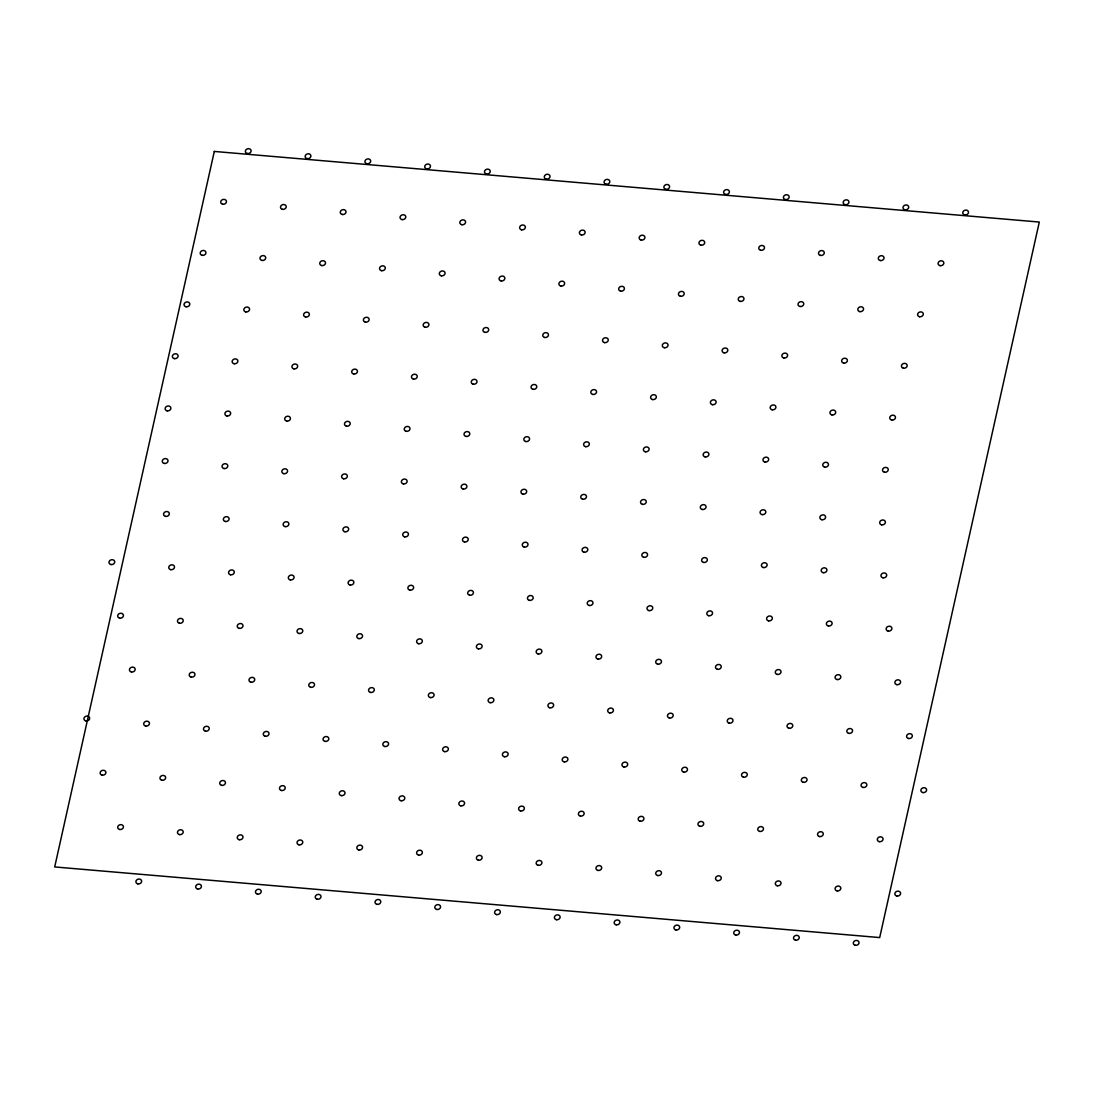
<?xml version="1.0" encoding="UTF-8"?>
<svg xmlns="http://www.w3.org/2000/svg" width="1094" height="1094" viewBox="0 0 1094 1094"><rect width="100%" height="100%" fill="white"/><g stroke="black" fill="none" stroke-linecap="round" stroke-linejoin="round"><path stroke-width="1.5" d="M214.301 151.437L54.7 866.94L879.699 937.572L1039.3 222.055L214.301 151.437M855.276 945.284A2.913 2.42 -15.3 0 0 858.981 942.153A2.913 2.42 -15.3 0 0 854.25 941.223A2.913 2.42 -15.3 0 0 855.276 945.284M795.502 940.17A2.913 2.42 -15.3 0 0 799.194 937.038A2.913 2.42 -15.3 0 0 794.463 936.108A2.913 2.42 -15.3 0 0 795.502 940.17M735.715 935.055A2.913 2.42 -15.3 0 0 739.421 931.924A2.913 2.42 -15.3 0 0 734.676 930.98A2.913 2.42 -15.3 0 0 735.715 935.055M675.928 929.941A2.913 2.42 -15.3 0 0 679.634 926.809A2.913 2.42 -15.3 0 0 674.902 925.866A2.913 2.42 -15.3 0 0 675.928 929.941M616.154 924.813A2.913 2.42 -15.3 0 0 619.847 921.681A2.913 2.42 -15.3 0 0 615.115 920.751A2.913 2.42 -15.3 0 0 616.154 924.813M556.367 919.698A2.913 2.42 -15.3 0 0 560.073 916.567A2.913 2.42 -15.3 0 0 555.328 915.637A2.913 2.42 -15.3 0 0 556.367 919.698M496.58 914.584A2.913 2.42 -15.3 0 0 500.286 911.452A2.913 2.42 -15.3 0 0 495.555 910.509A2.913 2.42 -15.3 0 0 496.58 914.584M436.807 909.47A2.913 2.42 -15.3 0 0 440.513 906.338A2.913 2.42 -15.3 0 0 435.768 905.394A2.913 2.42 -15.3 0 0 436.807 909.47M377.02 904.355A2.913 2.42 -15.3 0 0 380.726 901.21A2.913 2.42 -15.3 0 0 375.98 900.28A2.913 2.42 -15.3 0 0 377.02 904.355M317.233 899.227A2.913 2.42 -15.3 0 0 320.939 896.095A2.913 2.42 -15.3 0 0 316.207 895.152A2.913 2.42 -15.3 0 0 317.233 899.227M257.459 894.113A2.913 2.42 -15.3 0 0 261.165 890.981A2.913 2.42 -15.3 0 0 256.42 890.037A2.913 2.42 -15.3 0 0 257.459 894.113M197.672 888.998A2.913 2.42 -15.3 0 0 201.378 885.866A2.913 2.42 -15.3 0 0 196.647 884.923A2.913 2.42 -15.3 0 0 197.672 888.998M137.885 883.884A2.913 2.42 -15.3 0 0 141.591 880.752A2.913 2.42 -15.3 0 0 136.859 879.808A2.913 2.42 -15.3 0 0 137.885 883.884M896.848 896.013A2.913 2.42 -15.3 0 0 900.553 892.882A2.913 2.42 -15.3 0 0 895.808 891.938A2.913 2.42 -15.3 0 0 896.848 896.013M837.06 890.885A2.913 2.42 -15.3 0 0 840.766 887.754A2.913 2.42 -15.3 0 0 836.035 886.824A2.913 2.42 -15.3 0 0 837.06 890.885M777.287 885.771A2.913 2.42 -15.3 0 0 780.979 882.639A2.913 2.42 -15.3 0 0 776.248 881.709A2.913 2.42 -15.3 0 0 777.287 885.771M717.5 880.656A2.913 2.42 -15.3 0 0 721.206 877.525A2.913 2.42 -15.3 0 0 716.461 876.581A2.913 2.42 -15.3 0 0 717.5 880.656M657.713 875.542A2.913 2.42 -15.3 0 0 661.419 872.41A2.913 2.42 -15.3 0 0 656.687 871.467A2.913 2.42 -15.3 0 0 657.713 875.542M597.939 870.427A2.913 2.42 -15.3 0 0 601.645 867.282A2.913 2.42 -15.3 0 0 596.9 866.352A2.913 2.42 -15.3 0 0 597.939 870.427M538.152 865.299A2.913 2.42 -15.3 0 0 541.858 862.168A2.913 2.42 -15.3 0 0 537.113 861.238A2.913 2.42 -15.3 0 0 538.152 865.299M478.365 860.185A2.913 2.42 -15.3 0 0 482.071 857.053A2.913 2.42 -15.3 0 0 477.34 856.11A2.913 2.42 -15.3 0 0 478.365 860.185M418.592 855.07A2.913 2.42 -15.3 0 0 422.298 851.939A2.913 2.42 -15.3 0 0 417.552 850.995A2.913 2.42 -15.3 0 0 418.592 855.07M358.805 849.956A2.913 2.42 -15.3 0 0 362.511 846.824A2.913 2.42 -15.3 0 0 357.779 845.881A2.913 2.42 -15.3 0 0 358.805 849.956M299.018 844.828A2.913 2.42 -15.3 0 0 302.723 841.696A2.913 2.42 -15.3 0 0 297.992 840.766A2.913 2.42 -15.3 0 0 299.018 844.828M239.244 839.713A2.913 2.42 -15.3 0 0 242.95 836.582A2.913 2.42 -15.3 0 0 238.205 835.638A2.913 2.42 -15.3 0 0 239.244 839.713M179.457 834.599A2.913 2.42 -15.3 0 0 183.163 831.467A2.913 2.42 -15.3 0 0 178.431 830.524A2.913 2.42 -15.3 0 0 179.457 834.599M119.684 829.484A2.913 2.42 -15.3 0 0 123.376 826.353A2.913 2.42 -15.3 0 0 118.644 825.409A2.913 2.42 -15.3 0 0 119.684 829.484M879.303 841.669A2.913 2.42 -15.3 0 0 883.008 838.537A2.913 2.42 -15.3 0 0 878.263 837.594A2.913 2.42 -15.3 0 0 879.303 841.669M819.515 836.554A2.913 2.42 -15.3 0 0 823.221 833.423A2.913 2.42 -15.3 0 0 818.49 832.479A2.913 2.42 -15.3 0 0 819.515 836.554M759.742 831.44A2.913 2.42 -15.3 0 0 763.434 828.308A2.913 2.42 -15.3 0 0 758.703 827.365A2.913 2.42 -15.3 0 0 759.742 831.44M699.955 826.312A2.913 2.42 -15.3 0 0 703.661 823.18A2.913 2.42 -15.3 0 0 698.916 822.25A2.913 2.42 -15.3 0 0 699.955 826.312M640.168 821.197A2.913 2.42 -15.3 0 0 643.874 818.066A2.913 2.42 -15.3 0 0 639.142 817.122A2.913 2.42 -15.3 0 0 640.168 821.197M580.394 816.083A2.913 2.42 -15.3 0 0 584.1 812.951A2.913 2.42 -15.3 0 0 579.355 812.008A2.913 2.42 -15.3 0 0 580.394 816.083M520.607 810.969A2.913 2.42 -15.3 0 0 524.313 807.837A2.913 2.42 -15.3 0 0 519.568 806.893A2.913 2.42 -15.3 0 0 520.607 810.969M460.82 805.84A2.913 2.42 -15.3 0 0 464.526 802.709A2.913 2.42 -15.3 0 0 459.795 801.779A2.913 2.42 -15.3 0 0 460.82 805.84M401.047 800.726A2.913 2.42 -15.3 0 0 404.753 797.594A2.913 2.42 -15.3 0 0 400.007 796.651A2.913 2.42 -15.3 0 0 401.047 800.726M341.26 795.611A2.913 2.42 -15.3 0 0 344.966 792.48A2.913 2.42 -15.3 0 0 340.234 791.536A2.913 2.42 -15.3 0 0 341.26 795.611M281.486 790.497A2.913 2.42 -15.3 0 0 285.178 787.365A2.913 2.42 -15.3 0 0 280.447 786.422A2.913 2.42 -15.3 0 0 281.486 790.497M221.699 785.369A2.913 2.42 -15.3 0 0 225.405 782.237A2.913 2.42 -15.3 0 0 220.66 781.307A2.913 2.42 -15.3 0 0 221.699 785.369M161.912 780.254A2.913 2.42 -15.3 0 0 165.618 777.123A2.913 2.42 -15.3 0 0 160.886 776.193A2.913 2.42 -15.3 0 0 161.912 780.254M102.139 775.14A2.913 2.42 -15.3 0 0 105.844 772.008A2.913 2.42 -15.3 0 0 101.099 771.065A2.913 2.42 -15.3 0 0 102.139 775.14M922.857 792.562A2.913 2.42 -15.3 0 0 926.563 789.43A2.913 2.42 -15.3 0 0 921.832 788.487A2.913 2.42 -15.3 0 0 922.857 792.562M863.084 787.448A2.913 2.42 -15.3 0 0 866.79 784.316A2.913 2.42 -15.3 0 0 862.045 783.372A2.913 2.42 -15.3 0 0 863.084 787.448M803.297 782.319A2.913 2.42 -15.3 0 0 807.003 779.188A2.913 2.42 -15.3 0 0 802.258 778.258A2.913 2.42 -15.3 0 0 803.297 782.319M743.51 777.205A2.913 2.42 -15.3 0 0 747.216 774.073A2.913 2.42 -15.3 0 0 742.484 773.13A2.913 2.42 -15.3 0 0 743.51 777.205M683.736 772.091A2.913 2.42 -15.3 0 0 687.442 768.959A2.913 2.42 -15.3 0 0 682.697 768.015A2.913 2.42 -15.3 0 0 683.736 772.091M623.949 766.976A2.913 2.42 -15.3 0 0 627.655 763.844A2.913 2.42 -15.3 0 0 622.91 762.901A2.913 2.42 -15.3 0 0 623.949 766.976M564.162 761.848A2.913 2.42 -15.3 0 0 567.868 758.716A2.913 2.42 -15.3 0 0 563.136 757.786A2.913 2.42 -15.3 0 0 564.162 761.848M504.389 756.733A2.913 2.42 -15.3 0 0 508.095 753.602A2.913 2.42 -15.3 0 0 503.349 752.672A2.913 2.42 -15.3 0 0 504.389 756.733M444.602 751.619A2.913 2.42 -15.3 0 0 448.308 748.487A2.913 2.42 -15.3 0 0 443.576 747.544A2.913 2.42 -15.3 0 0 444.602 751.619M384.828 746.505A2.913 2.42 -15.3 0 0 388.52 743.373A2.913 2.42 -15.3 0 0 383.789 742.429A2.913 2.42 -15.3 0 0 384.828 746.505M325.041 741.39A2.913 2.42 -15.3 0 0 328.747 738.245A2.913 2.42 -15.3 0 0 324.002 737.315A2.913 2.42 -15.3 0 0 325.041 741.39M265.254 736.262A2.913 2.42 -15.3 0 0 268.96 733.13A2.913 2.42 -15.3 0 0 264.228 732.201A2.913 2.42 -15.3 0 0 265.254 736.262M205.481 731.148A2.913 2.42 -15.3 0 0 209.186 728.016A2.913 2.42 -15.3 0 0 204.441 727.072A2.913 2.42 -15.3 0 0 205.481 731.148M145.693 726.033A2.913 2.42 -15.3 0 0 149.399 722.902A2.913 2.42 -15.3 0 0 144.654 721.958A2.913 2.42 -15.3 0 0 145.693 726.033M85.906 720.919A2.913 2.42 -15.3 0 0 89.612 717.787A2.913 2.42 -15.3 0 0 84.881 716.844A2.913 2.42 -15.3 0 0 85.906 720.919M908.581 738.505A2.913 2.42 -15.3 0 0 912.287 735.373A2.913 2.42 -15.3 0 0 907.555 734.43A2.913 2.42 -15.3 0 0 908.581 738.505M848.807 733.377A2.913 2.42 -15.3 0 0 852.513 730.245A2.913 2.42 -15.3 0 0 847.768 729.315A2.913 2.42 -15.3 0 0 848.807 733.377M789.02 728.262A2.913 2.42 -15.3 0 0 792.726 725.131A2.913 2.42 -15.3 0 0 787.981 724.201A2.913 2.42 -15.3 0 0 789.02 728.262M729.233 723.148A2.913 2.42 -15.3 0 0 732.939 720.016A2.913 2.42 -15.3 0 0 728.207 719.073A2.913 2.42 -15.3 0 0 729.233 723.148M669.46 718.033A2.913 2.42 -15.3 0 0 673.166 714.902A2.913 2.42 -15.3 0 0 668.42 713.958A2.913 2.42 -15.3 0 0 669.46 718.033M609.673 712.905A2.913 2.42 -15.3 0 0 613.378 709.774A2.913 2.42 -15.3 0 0 608.647 708.844A2.913 2.42 -15.3 0 0 609.673 712.905M549.885 707.791A2.913 2.42 -15.3 0 0 553.591 704.659A2.913 2.42 -15.3 0 0 548.86 703.729A2.913 2.42 -15.3 0 0 549.885 707.791M490.112 702.676A2.913 2.42 -15.3 0 0 493.818 699.545A2.913 2.42 -15.3 0 0 489.073 698.601A2.913 2.42 -15.3 0 0 490.112 702.676M430.325 697.562A2.913 2.42 -15.3 0 0 434.031 694.43A2.913 2.42 -15.3 0 0 429.299 693.487A2.913 2.42 -15.3 0 0 430.325 697.562M370.551 692.447A2.913 2.42 -15.3 0 0 374.257 689.316A2.913 2.42 -15.3 0 0 369.512 688.372A2.913 2.42 -15.3 0 0 370.551 692.447M310.764 687.319A2.913 2.42 -15.3 0 0 314.47 684.188A2.913 2.42 -15.3 0 0 309.725 683.258A2.913 2.42 -15.3 0 0 310.764 687.319M250.977 682.205A2.913 2.42 -15.3 0 0 254.683 679.073A2.913 2.42 -15.3 0 0 249.952 678.13A2.913 2.42 -15.3 0 0 250.977 682.205M191.204 677.09A2.913 2.42 -15.3 0 0 194.91 673.959A2.913 2.42 -15.3 0 0 190.165 673.015A2.913 2.42 -15.3 0 0 191.204 677.09M131.417 671.976A2.913 2.42 -15.3 0 0 135.123 668.844A2.913 2.42 -15.3 0 0 130.391 667.901A2.913 2.42 -15.3 0 0 131.417 671.976M896.834 684.653A2.913 2.42 -15.3 0 0 900.54 681.521A2.913 2.42 -15.3 0 0 895.808 680.591A2.913 2.42 -15.3 0 0 896.834 684.653M837.06 679.538A2.913 2.42 -15.3 0 0 840.766 676.407A2.913 2.42 -15.3 0 0 836.021 675.463A2.913 2.42 -15.3 0 0 837.06 679.538M777.273 674.424A2.913 2.42 -15.3 0 0 780.979 671.292A2.913 2.42 -15.3 0 0 776.248 670.348A2.913 2.42 -15.3 0 0 777.273 674.424M717.486 669.309A2.913 2.42 -15.3 0 0 721.192 666.178A2.913 2.42 -15.3 0 0 716.461 665.234A2.913 2.42 -15.3 0 0 717.486 669.309M657.713 664.181A2.913 2.42 -15.3 0 0 661.419 661.049A2.913 2.42 -15.3 0 0 656.673 660.12A2.913 2.42 -15.3 0 0 657.713 664.181M597.926 659.067A2.913 2.42 -15.3 0 0 601.632 655.935A2.913 2.42 -15.3 0 0 596.9 654.991A2.913 2.42 -15.3 0 0 597.926 659.067M538.152 653.952A2.913 2.42 -15.3 0 0 541.845 650.821A2.913 2.42 -15.3 0 0 537.113 649.877A2.913 2.42 -15.3 0 0 538.152 653.952M478.365 648.838A2.913 2.42 -15.3 0 0 482.071 645.706A2.913 2.42 -15.3 0 0 477.326 644.763A2.913 2.42 -15.3 0 0 478.365 648.838M418.578 643.71A2.913 2.42 -15.3 0 0 422.284 640.578A2.913 2.42 -15.3 0 0 417.552 639.648A2.913 2.42 -15.3 0 0 418.578 643.71M358.791 638.595A2.913 2.42 -15.3 0 0 362.497 635.464A2.913 2.42 -15.3 0 0 357.765 634.52A2.913 2.42 -15.3 0 0 358.791 638.595M299.018 633.481A2.913 2.42 -15.3 0 0 302.723 630.349A2.913 2.42 -15.3 0 0 297.978 629.406A2.913 2.42 -15.3 0 0 299.018 633.481M239.23 628.366A2.913 2.42 -15.3 0 0 242.936 625.235A2.913 2.42 -15.3 0 0 238.205 624.291A2.913 2.42 -15.3 0 0 239.23 628.366M179.443 623.238A2.913 2.42 -15.3 0 0 183.163 620.107A2.913 2.42 -15.3 0 0 178.418 619.177A2.913 2.42 -15.3 0 0 179.443 623.238M119.67 618.124A2.913 2.42 -15.3 0 0 123.376 614.992A2.913 2.42 -15.3 0 0 118.631 614.049A2.913 2.42 -15.3 0 0 119.67 618.124M888.137 631.074A2.913 2.42 -15.3 0 0 891.842 627.942A2.913 2.42 -15.3 0 0 887.111 626.999A2.913 2.42 -15.3 0 0 888.137 631.074M828.363 625.959A2.913 2.42 -15.3 0 0 832.069 622.828A2.913 2.42 -15.3 0 0 827.324 621.884A2.913 2.42 -15.3 0 0 828.363 625.959M768.576 620.845A2.913 2.42 -15.3 0 0 772.282 617.7A2.913 2.42 -15.3 0 0 767.537 616.77A2.913 2.42 -15.3 0 0 768.576 620.845M708.789 615.717A2.913 2.42 -15.3 0 0 712.495 612.585A2.913 2.42 -15.3 0 0 707.763 611.655A2.913 2.42 -15.3 0 0 708.789 615.717M649.015 610.602A2.913 2.42 -15.3 0 0 652.721 607.471A2.913 2.42 -15.3 0 0 647.976 606.527A2.913 2.42 -15.3 0 0 649.015 610.602M589.228 605.488A2.913 2.42 -15.3 0 0 592.934 602.356A2.913 2.42 -15.3 0 0 588.203 601.413A2.913 2.42 -15.3 0 0 589.228 605.488M529.441 600.374A2.913 2.42 -15.3 0 0 533.147 597.242A2.913 2.42 -15.3 0 0 528.416 596.298A2.913 2.42 -15.3 0 0 529.441 600.374M469.668 595.245A2.913 2.42 -15.3 0 0 473.374 592.114A2.913 2.42 -15.3 0 0 468.629 591.184A2.913 2.42 -15.3 0 0 469.668 595.245M409.881 590.131A2.913 2.42 -15.3 0 0 413.587 586.999A2.913 2.42 -15.3 0 0 408.841 586.056A2.913 2.42 -15.3 0 0 409.881 590.131M350.094 585.016A2.913 2.42 -15.3 0 0 353.8 581.885A2.913 2.42 -15.3 0 0 349.068 580.941A2.913 2.42 -15.3 0 0 350.094 585.016M290.32 579.902A2.913 2.42 -15.3 0 0 294.026 576.77A2.913 2.42 -15.3 0 0 289.281 575.827A2.913 2.42 -15.3 0 0 290.32 579.902M230.533 574.774A2.913 2.42 -15.3 0 0 234.239 571.642A2.913 2.42 -15.3 0 0 229.508 570.712A2.913 2.42 -15.3 0 0 230.533 574.774M170.746 569.659A2.913 2.42 -15.3 0 0 174.452 566.528A2.913 2.42 -15.3 0 0 169.72 565.584A2.913 2.42 -15.3 0 0 170.746 569.659M110.973 564.545A2.913 2.42 -15.3 0 0 114.679 561.413A2.913 2.42 -15.3 0 0 109.933 560.47A2.913 2.42 -15.3 0 0 110.973 564.545M882.954 577.796A2.913 2.42 -15.3 0 0 886.646 574.665A2.913 2.42 -15.3 0 0 881.914 573.721A2.913 2.42 -15.3 0 0 882.954 577.796M823.167 572.668A2.913 2.42 -15.3 0 0 826.873 569.536A2.913 2.42 -15.3 0 0 822.127 568.606A2.913 2.42 -15.3 0 0 823.167 572.668M763.38 567.554A2.913 2.42 -15.3 0 0 767.085 564.422A2.913 2.42 -15.3 0 0 762.354 563.492A2.913 2.42 -15.3 0 0 763.38 567.554M703.606 562.439A2.913 2.42 -15.3 0 0 707.298 559.308A2.913 2.42 -15.3 0 0 702.567 558.364A2.913 2.42 -15.3 0 0 703.606 562.439M643.819 557.325A2.913 2.42 -15.3 0 0 647.525 554.193A2.913 2.42 -15.3 0 0 642.78 553.249A2.913 2.42 -15.3 0 0 643.819 557.325M584.032 552.197A2.913 2.42 -15.3 0 0 587.738 549.065A2.913 2.42 -15.3 0 0 583.006 548.135A2.913 2.42 -15.3 0 0 584.032 552.197M524.258 547.082A2.913 2.42 -15.3 0 0 527.964 543.95A2.913 2.42 -15.3 0 0 523.219 543.007A2.913 2.42 -15.3 0 0 524.258 547.082M464.471 541.968A2.913 2.42 -15.3 0 0 468.177 538.836A2.913 2.42 -15.3 0 0 463.432 537.892A2.913 2.42 -15.3 0 0 464.471 541.968M404.684 536.853A2.913 2.42 -15.3 0 0 408.39 533.722A2.913 2.42 -15.3 0 0 403.659 532.778A2.913 2.42 -15.3 0 0 404.684 536.853M344.911 531.739A2.913 2.42 -15.3 0 0 348.617 528.593A2.913 2.42 -15.3 0 0 343.872 527.664A2.913 2.42 -15.3 0 0 344.911 531.739M285.124 526.611A2.913 2.42 -15.3 0 0 288.83 523.479A2.913 2.42 -15.3 0 0 284.084 522.535A2.913 2.42 -15.3 0 0 285.124 526.611M225.337 521.496A2.913 2.42 -15.3 0 0 229.043 518.365A2.913 2.42 -15.3 0 0 224.311 517.421A2.913 2.42 -15.3 0 0 225.337 521.496M165.563 516.382A2.913 2.42 -15.3 0 0 169.269 513.25A2.913 2.42 -15.3 0 0 164.524 512.307A2.913 2.42 -15.3 0 0 165.563 516.382M881.641 524.833A2.913 2.42 -15.3 0 0 885.347 521.701A2.913 2.42 -15.3 0 0 880.602 520.771A2.913 2.42 -15.3 0 0 881.641 524.833M821.854 519.718A2.913 2.42 -15.3 0 0 825.56 516.587A2.913 2.42 -15.3 0 0 820.828 515.643A2.913 2.42 -15.3 0 0 821.854 519.718M762.067 514.604A2.913 2.42 -15.3 0 0 765.773 511.472A2.913 2.42 -15.3 0 0 761.041 510.529A2.913 2.42 -15.3 0 0 762.067 514.604M702.293 509.489A2.913 2.42 -15.3 0 0 705.999 506.358A2.913 2.42 -15.3 0 0 701.254 505.414A2.913 2.42 -15.3 0 0 702.293 509.489M642.506 504.361A2.913 2.42 -15.3 0 0 646.212 501.243A2.913 2.42 -15.3 0 0 641.481 500.3A2.913 2.42 -15.3 0 0 642.506 504.361M582.719 499.247A2.913 2.42 -15.3 0 0 586.425 496.115A2.913 2.42 -15.3 0 0 581.693 495.185A2.913 2.42 -15.3 0 0 582.719 499.247M522.946 494.132A2.913 2.42 -15.3 0 0 526.652 491.001A2.913 2.42 -15.3 0 0 521.906 490.057A2.913 2.42 -15.3 0 0 522.946 494.132M463.159 489.018A2.913 2.42 -15.3 0 0 466.864 485.886A2.913 2.42 -15.3 0 0 462.133 484.943A2.913 2.42 -15.3 0 0 463.159 489.018M403.371 483.904A2.913 2.42 -15.3 0 0 407.077 480.772A2.913 2.42 -15.3 0 0 402.346 479.828A2.913 2.42 -15.3 0 0 403.371 483.904M343.598 478.775A2.913 2.42 -15.3 0 0 347.304 475.644A2.913 2.42 -15.3 0 0 342.559 474.714A2.913 2.42 -15.3 0 0 343.598 478.775M283.811 473.661A2.913 2.42 -15.3 0 0 287.517 470.529A2.913 2.42 -15.3 0 0 282.785 469.586A2.913 2.42 -15.3 0 0 283.811 473.661M224.024 468.547A2.913 2.42 -15.3 0 0 227.73 465.415A2.913 2.42 -15.3 0 0 222.998 464.471A2.913 2.42 -15.3 0 0 224.024 468.547M164.25 463.432A2.913 2.42 -15.3 0 0 167.956 460.3A2.913 2.42 -15.3 0 0 163.211 459.357A2.913 2.42 -15.3 0 0 164.25 463.432M884.499 472.239A2.913 2.42 -15.3 0 0 888.205 469.121A2.913 2.42 -15.3 0 0 883.46 468.177A2.913 2.42 -15.3 0 0 884.499 472.239M824.712 467.124A2.913 2.42 -15.3 0 0 828.418 463.993A2.913 2.42 -15.3 0 0 823.686 463.063A2.913 2.42 -15.3 0 0 824.712 467.124M764.938 462.01A2.913 2.42 -15.3 0 0 768.631 458.878A2.913 2.42 -15.3 0 0 763.899 457.935A2.913 2.42 -15.3 0 0 764.938 462.01M705.151 456.895A2.913 2.42 -15.3 0 0 708.857 453.764A2.913 2.42 -15.3 0 0 704.112 452.82A2.913 2.42 -15.3 0 0 705.151 456.895M645.364 451.767A2.913 2.42 -15.3 0 0 649.07 448.649A2.913 2.42 -15.3 0 0 644.339 447.706A2.913 2.42 -15.3 0 0 645.364 451.767M585.591 446.653A2.913 2.42 -15.3 0 0 589.283 443.521A2.913 2.42 -15.3 0 0 584.552 442.591A2.913 2.42 -15.3 0 0 585.591 446.653M525.804 441.538A2.913 2.42 -15.3 0 0 529.51 438.407A2.913 2.42 -15.3 0 0 524.764 437.463A2.913 2.42 -15.3 0 0 525.804 441.538M466.017 436.424A2.913 2.42 -15.3 0 0 469.723 433.292A2.913 2.42 -15.3 0 0 464.991 432.349A2.913 2.42 -15.3 0 0 466.017 436.424M406.243 431.309A2.913 2.42 -15.3 0 0 409.949 428.178A2.913 2.42 -15.3 0 0 405.204 427.234A2.913 2.42 -15.3 0 0 406.243 431.309M346.456 426.181A2.913 2.42 -15.3 0 0 350.162 423.05A2.913 2.42 -15.3 0 0 345.43 422.12A2.913 2.42 -15.3 0 0 346.456 426.181M286.669 421.067A2.913 2.42 -15.3 0 0 290.375 417.935A2.913 2.42 -15.3 0 0 285.643 416.992A2.913 2.42 -15.3 0 0 286.669 421.067M226.896 415.952A2.913 2.42 -15.3 0 0 230.602 412.821A2.913 2.42 -15.3 0 0 225.856 411.877A2.913 2.42 -15.3 0 0 226.896 415.952M167.108 410.838A2.913 2.42 -15.3 0 0 170.814 407.706A2.913 2.42 -15.3 0 0 166.083 406.763A2.913 2.42 -15.3 0 0 167.108 410.838M891.719 420.028A2.913 2.42 -15.3 0 0 895.425 416.896A2.913 2.42 -15.3 0 0 890.694 415.952A2.913 2.42 -15.3 0 0 891.719 420.028M831.946 414.913A2.913 2.42 -15.3 0 0 835.652 411.782A2.913 2.42 -15.3 0 0 830.907 410.838A2.913 2.42 -15.3 0 0 831.946 414.913M772.159 409.785A2.913 2.42 -15.3 0 0 775.865 406.653A2.913 2.42 -15.3 0 0 771.12 405.724A2.913 2.42 -15.3 0 0 772.159 409.785M712.372 404.671A2.913 2.42 -15.3 0 0 716.078 401.539A2.913 2.42 -15.3 0 0 711.346 400.595A2.913 2.42 -15.3 0 0 712.372 404.671M652.598 399.556A2.913 2.42 -15.3 0 0 656.304 396.425A2.913 2.42 -15.3 0 0 651.559 395.481A2.913 2.42 -15.3 0 0 652.598 399.556M592.811 394.442A2.913 2.42 -15.3 0 0 596.517 391.31A2.913 2.42 -15.3 0 0 591.786 390.367A2.913 2.42 -15.3 0 0 592.811 394.442M533.024 389.314A2.913 2.42 -15.3 0 0 536.73 386.196A2.913 2.42 -15.3 0 0 531.999 385.252A2.913 2.42 -15.3 0 0 533.024 389.314M473.251 384.199A2.913 2.42 -15.3 0 0 476.957 381.068A2.913 2.42 -15.3 0 0 472.211 380.124A2.913 2.42 -15.3 0 0 473.251 384.199M413.464 379.085A2.913 2.42 -15.3 0 0 417.17 375.953A2.913 2.42 -15.3 0 0 412.438 375.01A2.913 2.42 -15.3 0 0 413.464 379.085M353.677 373.97A2.913 2.42 -15.3 0 0 357.396 370.839A2.913 2.42 -15.3 0 0 352.651 369.895A2.913 2.42 -15.3 0 0 353.677 373.97M293.903 368.856A2.913 2.42 -15.3 0 0 297.609 365.724A2.913 2.42 -15.3 0 0 292.864 364.781A2.913 2.42 -15.3 0 0 293.903 368.856M234.116 363.728A2.913 2.42 -15.3 0 0 237.822 360.596A2.913 2.42 -15.3 0 0 233.09 359.666A2.913 2.42 -15.3 0 0 234.116 363.728M174.343 358.613A2.913 2.42 -15.3 0 0 178.048 355.482A2.913 2.42 -15.3 0 0 173.303 354.538A2.913 2.42 -15.3 0 0 174.343 358.613M903.412 368.186A2.913 2.42 -15.3 0 0 907.117 365.054A2.913 2.42 -15.3 0 0 902.386 364.124A2.913 2.42 -15.3 0 0 903.412 368.186M843.638 363.071A2.913 2.42 -15.3 0 0 847.33 359.94A2.913 2.42 -15.3 0 0 842.599 358.996A2.913 2.42 -15.3 0 0 843.638 363.071M783.851 357.957A2.913 2.42 -15.3 0 0 787.557 354.825A2.913 2.42 -15.3 0 0 782.812 353.882A2.913 2.42 -15.3 0 0 783.851 357.957M724.064 352.829A2.913 2.42 -15.3 0 0 727.77 349.711A2.913 2.42 -15.3 0 0 723.038 348.767A2.913 2.42 -15.3 0 0 724.064 352.829M664.29 347.714A2.913 2.42 -15.3 0 0 667.996 344.583A2.913 2.42 -15.3 0 0 663.251 343.653A2.913 2.42 -15.3 0 0 664.29 347.714M604.503 342.6A2.913 2.42 -15.3 0 0 608.209 339.468A2.913 2.42 -15.3 0 0 603.478 338.525A2.913 2.42 -15.3 0 0 604.503 342.6M544.716 337.485A2.913 2.42 -15.3 0 0 548.422 334.354A2.913 2.42 -15.3 0 0 543.691 333.41A2.913 2.42 -15.3 0 0 544.716 337.485M484.943 332.371A2.913 2.42 -15.3 0 0 488.649 329.239A2.913 2.42 -15.3 0 0 483.904 328.296A2.913 2.42 -15.3 0 0 484.943 332.371M425.156 327.243A2.913 2.42 -15.3 0 0 428.862 324.111A2.913 2.42 -15.3 0 0 424.13 323.181A2.913 2.42 -15.3 0 0 425.156 327.243M365.369 322.128A2.913 2.42 -15.3 0 0 369.075 318.997A2.913 2.42 -15.3 0 0 364.343 318.053A2.913 2.42 -15.3 0 0 365.369 322.128M305.595 317.014A2.913 2.42 -15.3 0 0 309.301 313.882A2.913 2.42 -15.3 0 0 304.556 312.939A2.913 2.42 -15.3 0 0 305.595 317.014M245.808 311.899A2.913 2.42 -15.3 0 0 249.514 308.768A2.913 2.42 -15.3 0 0 244.782 307.824A2.913 2.42 -15.3 0 0 245.808 311.899M186.021 306.771A2.913 2.42 -15.3 0 0 189.727 303.64A2.913 2.42 -15.3 0 0 184.995 302.71A2.913 2.42 -15.3 0 0 186.021 306.771M919.562 316.727A2.913 2.42 -15.3 0 0 923.268 313.609A2.913 2.42 -15.3 0 0 918.536 312.665A2.913 2.42 -15.3 0 0 919.562 316.727M859.788 311.612A2.913 2.42 -15.3 0 0 863.494 308.481A2.913 2.42 -15.3 0 0 858.749 307.551A2.913 2.42 -15.3 0 0 859.788 311.612M800.001 306.498A2.913 2.42 -15.3 0 0 803.707 303.366A2.913 2.42 -15.3 0 0 798.976 302.423A2.913 2.42 -15.3 0 0 800.001 306.498M740.214 301.383A2.913 2.42 -15.3 0 0 743.92 298.252A2.913 2.42 -15.3 0 0 739.188 297.308A2.913 2.42 -15.3 0 0 740.214 301.383M680.441 296.269A2.913 2.42 -15.3 0 0 684.147 293.137A2.913 2.42 -15.3 0 0 679.401 292.194A2.913 2.42 -15.3 0 0 680.441 296.269M620.654 291.141A2.913 2.42 -15.3 0 0 624.359 288.009A2.913 2.42 -15.3 0 0 619.628 287.079A2.913 2.42 -15.3 0 0 620.654 291.141M560.866 286.026A2.913 2.42 -15.3 0 0 564.586 282.895A2.913 2.42 -15.3 0 0 559.841 281.951A2.913 2.42 -15.3 0 0 560.866 286.026M501.093 280.912A2.913 2.42 -15.3 0 0 504.799 277.78A2.913 2.42 -15.3 0 0 500.054 276.837A2.913 2.42 -15.3 0 0 501.093 280.912M441.306 275.797A2.913 2.42 -15.3 0 0 445.012 272.666A2.913 2.42 -15.3 0 0 440.28 271.722A2.913 2.42 -15.3 0 0 441.306 275.797M381.519 270.669A2.913 2.42 -15.3 0 0 385.238 267.538A2.913 2.42 -15.3 0 0 380.493 266.608A2.913 2.42 -15.3 0 0 381.519 270.669M321.745 265.555A2.913 2.42 -15.3 0 0 325.451 262.423A2.913 2.42 -15.3 0 0 320.706 261.48A2.913 2.42 -15.3 0 0 321.745 265.555M261.958 260.44A2.913 2.42 -15.3 0 0 265.664 257.309A2.913 2.42 -15.3 0 0 260.933 256.365A2.913 2.42 -15.3 0 0 261.958 260.44M202.185 255.326A2.913 2.42 -15.3 0 0 205.891 252.194A2.913 2.42 -15.3 0 0 201.146 251.251A2.913 2.42 -15.3 0 0 202.185 255.326M940.074 265.651A2.913 2.42 -15.3 0 0 943.78 262.519A2.913 2.42 -15.3 0 0 939.049 261.575A2.913 2.42 -15.3 0 0 940.074 265.651M880.287 260.536A2.913 2.42 -15.3 0 0 883.993 257.405A2.913 2.42 -15.3 0 0 879.261 256.461A2.913 2.42 -15.3 0 0 880.287 260.536M820.514 255.422A2.913 2.42 -15.3 0 0 824.22 252.29A2.913 2.42 -15.3 0 0 819.474 251.346A2.913 2.42 -15.3 0 0 820.514 255.422M760.727 250.294A2.913 2.42 -15.3 0 0 764.433 247.162A2.913 2.42 -15.3 0 0 759.701 246.232A2.913 2.42 -15.3 0 0 760.727 250.294M700.953 245.179A2.913 2.42 -15.3 0 0 704.659 242.047A2.913 2.42 -15.3 0 0 699.914 241.104A2.913 2.42 -15.3 0 0 700.953 245.179M641.166 240.065A2.913 2.42 -15.3 0 0 644.872 236.933A2.913 2.42 -15.3 0 0 640.127 235.989A2.913 2.42 -15.3 0 0 641.166 240.065M581.379 234.95A2.913 2.42 -15.3 0 0 585.085 231.819A2.913 2.42 -15.3 0 0 580.353 230.875A2.913 2.42 -15.3 0 0 581.379 234.95M521.606 229.822A2.913 2.42 -15.3 0 0 525.311 226.69A2.913 2.42 -15.3 0 0 520.566 225.761A2.913 2.42 -15.3 0 0 521.606 229.822M461.818 224.708A2.913 2.42 -15.3 0 0 465.524 221.576A2.913 2.42 -15.3 0 0 460.793 220.632A2.913 2.42 -15.3 0 0 461.818 224.708M402.031 219.593A2.913 2.42 -15.3 0 0 405.737 216.462A2.913 2.42 -15.3 0 0 401.006 215.518A2.913 2.42 -15.3 0 0 402.031 219.593M342.258 214.479A2.913 2.42 -15.3 0 0 345.964 211.347A2.913 2.42 -15.3 0 0 341.219 210.404A2.913 2.42 -15.3 0 0 342.258 214.479M282.471 209.351A2.913 2.42 -15.3 0 0 286.177 206.219A2.913 2.42 -15.3 0 0 281.445 205.289A2.913 2.42 -15.3 0 0 282.471 209.351M222.684 204.236A2.913 2.42 -15.3 0 0 226.403 201.105A2.913 2.42 -15.3 0 0 221.658 200.161A2.913 2.42 -15.3 0 0 222.684 204.236M964.744 214.93A2.913 2.42 -15.3 0 0 968.45 211.798A2.913 2.42 -15.3 0 0 963.718 210.855A2.913 2.42 -15.3 0 0 964.744 214.93M904.97 209.802A2.913 2.42 -15.3 0 0 908.676 206.67A2.913 2.42 -15.3 0 0 903.931 205.74A2.913 2.42 -15.3 0 0 904.97 209.802M845.183 204.687A2.913 2.42 -15.3 0 0 848.889 201.556A2.913 2.42 -15.3 0 0 844.144 200.612A2.913 2.42 -15.3 0 0 845.183 204.687M785.396 199.573A2.913 2.42 -15.3 0 0 789.102 196.441A2.913 2.42 -15.3 0 0 784.371 195.498A2.913 2.42 -15.3 0 0 785.396 199.573M725.623 194.458A2.913 2.42 -15.3 0 0 729.329 191.327A2.913 2.42 -15.3 0 0 724.584 190.383A2.913 2.42 -15.3 0 0 725.623 194.458M665.836 189.33A2.913 2.42 -15.3 0 0 669.542 186.199A2.913 2.42 -15.3 0 0 664.81 185.269A2.913 2.42 -15.3 0 0 665.836 189.33M606.049 184.216A2.913 2.42 -15.3 0 0 609.755 181.084A2.913 2.42 -15.3 0 0 605.023 180.141A2.913 2.42 -15.3 0 0 606.049 184.216M546.275 179.101A2.913 2.42 -15.3 0 0 549.981 175.97A2.913 2.42 -15.3 0 0 545.236 175.026A2.913 2.42 -15.3 0 0 546.275 179.101M486.488 173.987A2.913 2.42 -15.3 0 0 490.194 170.855A2.913 2.42 -15.3 0 0 485.449 169.912A2.913 2.42 -15.3 0 0 486.488 173.987M426.701 168.859A2.913 2.42 -15.3 0 0 430.407 165.741A2.913 2.42 -15.3 0 0 425.675 164.797A2.913 2.42 -15.3 0 0 426.701 168.859M366.928 163.744A2.913 2.42 -15.3 0 0 370.634 160.613A2.913 2.42 -15.3 0 0 365.888 159.683A2.913 2.42 -15.3 0 0 366.928 163.744M307.14 158.63A2.913 2.42 -15.3 0 0 310.846 155.498A2.913 2.42 -15.3 0 0 306.115 154.555A2.913 2.42 -15.3 0 0 307.14 158.63M247.353 153.516A2.913 2.42 -15.3 0 0 251.059 150.384A2.913 2.42 -15.3 0 0 246.328 149.44A2.913 2.42 -15.3 0 0 247.353 153.516"/></g></svg>
